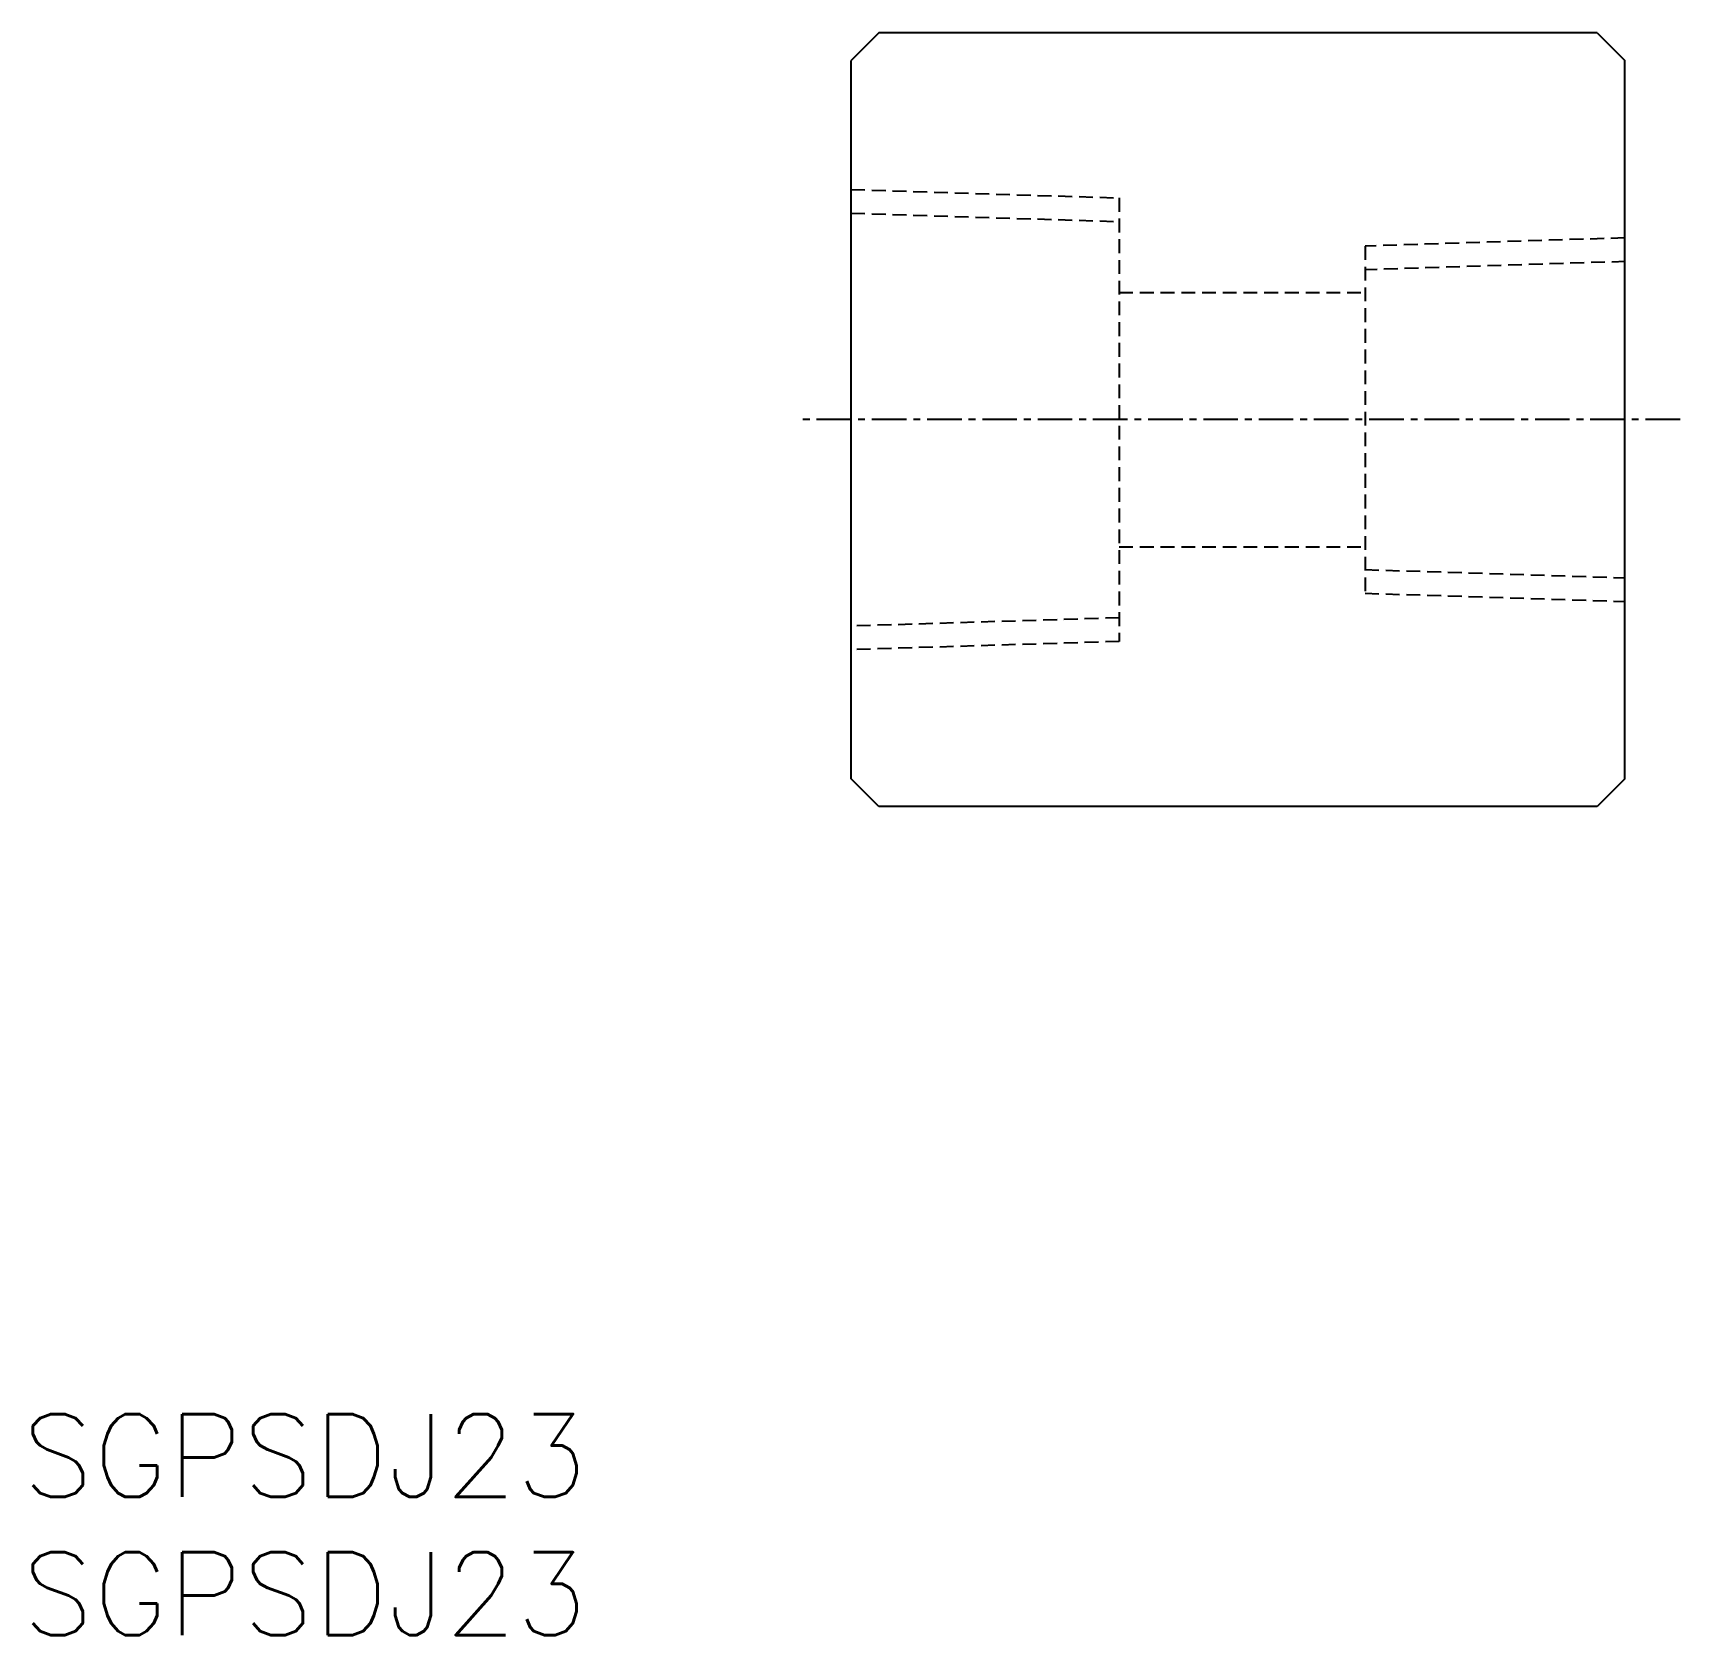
# Model space of a CAD drawing. Extents: x 0.4 to 60, y 0 to 58.
import ezdxf

# ---------------------------------------------------------------- set-up
doc = ezdxf.new("R2010")
doc.units = 0
doc.linetypes.add('CENTER', pattern=[2, 1.25, -0.25, 0.25, -0.25])
doc.linetypes.add('DASHED', pattern=[0.75, 0.5, -0.25])
doc.layers.get('0').update_dxf_attribs({"linetype": 'CONTINUOUS'})
doc.layers.add('CENTER', color=1, linetype='CENTER')
doc.styles.get("Standard").update_dxf_attribs({"font": 'txt.shx'})

# ---------------------------------------------------------------- blocks, each defined once
blk = doc.blocks.new('*U2')
at = {"color": 7, "linetype": 'CONTINUOUS'}
blk.add_text('SGPSDJ23', height=3, dxfattribs=at).set_placement((0, 0))
blk = doc.blocks.new('*U3')
at = {"color": 7, "linetype": 'CONTINUOUS'}
blk.add_text('SGPSDJ23', height=3, dxfattribs=at).set_placement((0, 5))

msp = doc.modelspace()

# ---------------------------------------------------------------- linework, layer by layer
at = {"color": 7, "linetype": 'CONTINUOUS'}
for p, q in [((31, 58), (30, 57)), ((57, 58), (31, 58)), ((57, 58), (58, 57)), ((30, 31), (30, 57)), ((58, 31), (58, 57)), ((31, 30), (30, 31)), ((58, 31), (57, 30)), ((57, 30), (31, 30))]:
    msp.add_line(p, q, dxfattribs=at)
at = {"color": 3, "linetype": 'DASHED'}
for p, q in [((30, 52.331), (39.7, 52.028)), ((39.7, 52.028), (39.7, 35.972)), ((30, 51.475), (39.7, 51.172)), ((58, 50.579), (48.6, 50.285)), ((48.6, 50.285), (48.6, 37.715)), ((58.027, 49.723), (48.6, 49.428)), ((39.7, 48.6), (48.6, 48.6)), ((39.7, 39.4), (48.6, 39.4)), ((48.6, 38.572), (58.027, 38.277)), ((48.6, 37.715), (58, 37.422)), ((39.7, 36.828), (30, 36.525)), ((39.7, 35.972), (30, 35.669))]:
    msp.add_line(p, q, dxfattribs=at)
at = {"layer": 'CENTER', "color": 1, "linetype": 'CENTER'}
msp.add_line((60, 44), (28, 44), dxfattribs=at)

# ---------------------------------------------------------------- block references
at = {"color": 7, "linetype": 'CONTINUOUS'}
for name in ['*U3', '*U2']:
    msp.add_blockref(name, (0, 0), dxfattribs=at)

doc.saveas('drawing.dxf')
